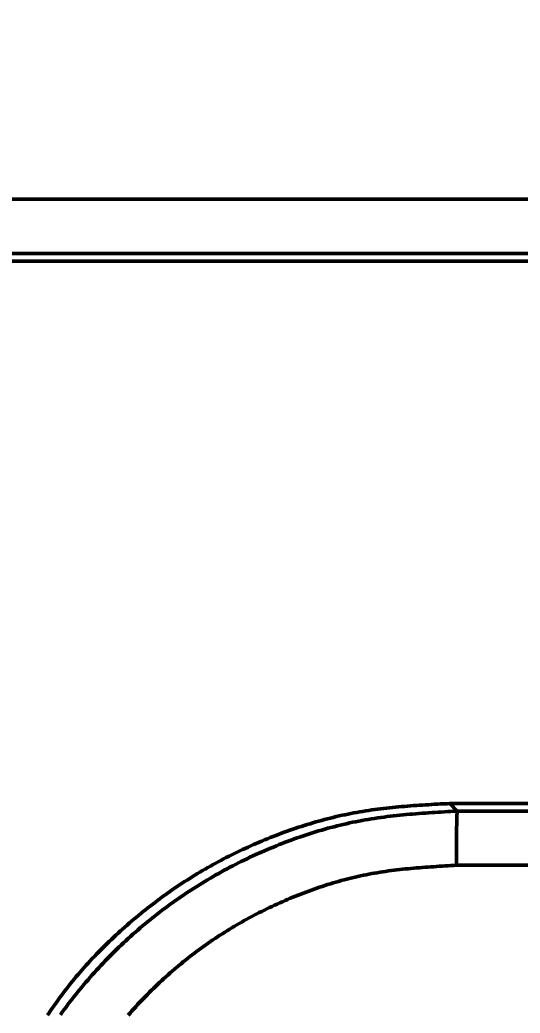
# Model space of a CAD drawing. Header units: millimetres. Extents: x -6033 to 120673, y -4970 to 90533.
# Drawn here: x 87213.34 to 87217.94, y 68792.31 to 68801.46 of the extents above; entities that cross this region are included whole.
import ezdxf
from ezdxf.enums import TextEntityAlignment as Align

# ---------------------------------------------------------------- set-up
doc = ezdxf.new("R2010")
doc.units = ezdxf.units.MM
doc.layers.get('DefPoints').update_dxf_attribs({"color": 250})
for name, color, linetype, lineweight in [('_ACM-A-ANNO-DIMS-c', 2, 'Continuous', 18), ('I-AR$0$I-SCOPE', 252, 'Continuous', 35), ('I-PLAN$0$_ACM-A-WALL-HACH', 251, 'Continuous', 9)]:
    doc.layers.add(name, color=color, linetype=linetype, lineweight=lineweight)
for name, color, linetype in [('I-CEILING$0$I-RCP-AIR', 64, 'Continuous'), ('I-CEILING$0$RC-Hatch【天花填充】', 251, 'Continuous'), ('I-FLOOR$0$I-FC-HATCH', 8, 'Continuous'), ('地坪', 7, 'Continuous'), ('天花', 7, 'Continuous')]:
    doc.layers.add(name, color=color, linetype=linetype)
doc.styles.add('_ACM-G-NOTES', font='arial.ttf')
doc.styles.add('I-CEILING$0$黑体', font='simhei.ttf', dxfattribs={"height": 600})
doc.dimstyles.new('_ACM-DIM-A_50', dxfattribs={"dimscale": 50, "dimtxt": 2.5, "dimasz": 1, "dimexe": 1.5, "dimexo": 1, "dimgap": 1, "dimtad": 1, "dimdec": 0, "dimrnd": 5, "dimzin": 1, "dimdsep": 46, "dimtxsty": '_ACM-G-NOTES', "dimblk": 'ARCHTICK', "dimcen": 2.5, "dimclrd": 256, "dimclre": 256, "dimclrt": 256, "dimadec": 3, "dimazin": 0, "dimtfac": 1, "dimtdec": 0, "dimtix": 1, "dimtmove": 0, "dimatfit": 3, "dimldrblk": 'DOTSMALL', "dimfxl": 5, "dimfxlon": 1, "dimlwd": 18, "dimlwe": 18, "dimarcsym": 0})

# ---------------------------------------------------------------- blocks, each defined once
blk = doc.blocks.new('I-AR')
at = {"layer": 'I-AR$0$I-SCOPE'}
h = blk.add_hatch(dxfattribs=at)
h.set_pattern_fill('ANSI31', color=256, scale=200)
h.paths.add_polyline_path([(63300, 72640), (66630, 72640), (66630, 70889.3826), (90600, 70890), (90600, 66390), (96650, 66390), (96650, 24876.3985), (18340, 24876.3985), (18340, 66390), (48090, 66390), (48090, 72640), (51400, 72640), (51400, 72649.8867), (52869.5, 72649.8867), (52869.5, 72640), (55240, 72640), (55240, 72790), (59460, 72790), (59460, 72640), (61830.5, 72640), (61830.5, 72649.8867), (63300, 72649.8867)], flags=16)
h.paths.add_polyline_path([(7330, 0), (7330, -1770), (11180, -1770), (11180, 0), (18450, 0), (18450, 2900), (27550, 2900), (27550, 18090), (37037.3313, 18090), (37037.3313, 17350), (96200, 17350), (96200, 18120), (114640, 18120), (114640, 84500), (0, 84500), (0, 0)])
blk = doc.blocks.new('I-PLAN')
at = {"layer": 'I-PLAN$0$_ACM-A-WALL-HACH'}
h = blk.add_hatch(dxfattribs=at)
h.set_pattern_fill('ANSI31', color=256, scale=10, angle=45)
h.paths.add_polyline_path([(88260, 70790), (88260, 70890), (88030, 70890), (88030, 70790), (88230, 70790)], flags=17)
h.paths.add_polyline_path([(79671.5459, 69390), (78155, 69390), (78155, 68990), (77955, 68990), (77955, 69590), (79671.5459, 69590)], flags=17)
h.paths.add_polyline_path([(80271.5459, 69390), (80271.5459, 69590), (80780, 69590), (80780, 68990), (80580, 68990), (80580, 69390)], flags=17)
h.paths.add_polyline_path([(74580, 69590), (73930, 69590), (73930, 69390), (74580, 69390)])
h.paths.add_polyline_path([(68780, 69590), (69430, 69590), (69430, 69390), (68780, 69390)])
h.paths.add_polyline_path([(87280, 66490), (87480, 66490), (87480, 66390), (87280, 66390)])
h.paths.add_polyline_path([(82180, 68990), (82180, 69390), (84230, 69390), (84230, 66490), (84430, 66490), (84430, 69390), (85280, 69390), (85280, 69590), (81980, 69590), (81980, 68990)])
h.paths.add_polyline_path([(87480, 67390), (87480, 69390), (88280, 69390), (88280, 69590), (88080, 69590), (86480, 69590), (86480, 69390), (87280, 69390), (87280, 67390)], flags=17)
h.paths.add_polyline_path([(72130, 68170), (72130, 66490), (72330, 66490), (72330, 67870), (73130, 67870), (73130, 68070), (72330, 68070), (72330, 68170)])
h.paths.add_polyline_path([(71230, 68170), (71230, 66390), (71030, 66390), (71030, 67870), (70230, 67870), (70230, 68070), (71030, 68070), (71030, 68170)])
h.paths.add_polyline_path([(72130, 69070), (72330, 69070), (72330, 69390), (73030, 69390), (73030, 69590), (72130, 69590)])
h.paths.add_polyline_path([(71230, 69070), (71030, 69070), (71030, 69390), (70330, 69390), (70330, 69590), (71230, 69590)])
h.paths.add_polyline_path([(67800, 69490), (67830, 69490), (67830, 69590), (67800, 69590)], flags=17)
h.paths.add_polyline_path([(76755, 69590), (75180, 69590), (75180, 69390), (75330, 69390), (75330, 66390), (75530, 66390), (75530, 69390), (76555, 69390), (76555, 68990), (76755, 68990)])
h.paths.add_polyline_path([(68180, 69590), (68180, 69390), (68030, 69390), (68030, 66520), (67780, 66520), (67780, 66390), (67400, 66390), (67400, 66720), (67830, 66720), (67830, 69590)])
edge = h.paths.add_edge_path()
edge.add_line((89860, 70890), (88860, 70890))
edge.add_line((75530, 66520), (84230, 66520))
edge.add_line((75530, 66720), (84230, 66720))
blk = doc.blocks.new('I-CEILING$0$RPK-22-40FSNQS')
at = {"color": 0, "lineweight": 50}
for p, q in [((-346.06994, -98.973762), (-346.06994, -60.109796)), ((-345.569976, -60.10122), (-345.569976, -84.45088)), ((-340.43003, -62.633896), (-340.43003, -60.10122)), ((-339.930126, -60.109796), (-339.930126, -62.642468)), ((-345.5, -98.589986), (-345.5, -60.409584)), ((-340.500006, -62.703898), (-340.500006, -60.409584)), ((-340.500006, -62.703898), (-340.43003, -62.633896))]:
    blk.add_line(p, q, dxfattribs=at)
for points in [[(-339.930126, -62.642468), (-339.93336, -62.642464), (-339.936594, -62.642462), (-339.939828, -62.642458), (-339.943062, -62.642456), (-339.946296, -62.642452), (-339.95276, -62.642444), (-339.95599, -62.642442), (-339.95922, -62.642438), (-339.965676, -62.64243), (-339.972124, -62.642422), (-339.975348, -62.642416), (-339.978568, -62.642412), (-339.981786, -62.642406), (-339.985002, -62.642402), (-339.988216, -62.642396), (-339.991428, -62.64239), (-339.994638, -62.642384), (-339.997844, -62.642378), (-340.001048, -62.64237), (-340.00425, -62.642364), (-340.007448, -62.642356), (-340.010642, -62.642348), (-340.013834, -62.64234), (-340.017022, -62.642332), (-340.020208, -62.642324), (-340.023388, -62.642314), (-340.026566, -62.642304), (-340.02974, -62.642294), (-340.032908, -62.642284), (-340.036074, -62.642272), (-340.039234, -62.64226), (-340.04239, -62.642248), (-340.045542, -62.642236), (-340.048688, -62.642224), (-340.05183, -62.64221), (-340.054966, -62.642196), (-340.058098, -62.642182), (-340.061224, -62.642168), (-340.064346, -62.642152), (-340.06746, -62.642138), (-340.07057, -62.642122), (-340.073672, -62.642106), (-340.07677, -62.642088), (-340.079862, -62.642072), (-340.082946, -62.642054), (-340.086026, -62.642036), (-340.089098, -62.642018), (-340.092162, -62.642), (-340.095222, -62.641982), (-340.098274, -62.641962), (-340.101318, -62.641944), (-340.104356, -62.641924), (-340.107386, -62.641904), (-340.110408, -62.641884), (-340.113424, -62.641862), (-340.11643, -62.641842), (-340.11943, -62.64182), (-340.122422, -62.641798), (-340.125404, -62.641776), (-340.12838, -62.641754), (-340.131346, -62.641732), (-340.134304, -62.641708), (-340.137252, -62.641684), (-340.140192, -62.641662), (-340.143124, -62.641638), (-340.146046, -62.641614), (-340.14896, -62.641588), (-340.151864, -62.641564), (-340.15476, -62.641538), (-340.157644, -62.641514), (-340.16052, -62.641488), (-340.163386, -62.641462), (-340.166242, -62.641434), (-340.16909, -62.641408), (-340.171926, -62.64138), (-340.174752, -62.641354), (-340.177568, -62.641326), (-340.180374, -62.641298), (-340.183168, -62.64127), (-340.185954, -62.64124), (-340.188728, -62.641212), (-340.19149, -62.641182), (-340.194244, -62.641152), (-340.196984, -62.641122), (-340.199714, -62.641092), (-340.202434, -62.641062), (-340.205142, -62.64103), (-340.207838, -62.640998), (-340.210522, -62.640968), (-340.213194, -62.640936), (-340.215856, -62.640902), (-340.218504, -62.64087), (-340.221142, -62.640838), (-340.223766, -62.640804), (-340.226378, -62.64077), (-340.228978, -62.640736), (-340.231566, -62.640702), (-340.23414, -62.640668), (-340.236702, -62.640634), (-340.239252, -62.640598), (-340.241788, -62.640562), (-340.244312, -62.640528), (-340.246824, -62.640492), (-340.24932, -62.640456), (-340.251804, -62.64042), (-340.254276, -62.640382), (-340.256732, -62.640346), (-340.259176, -62.640308), (-340.261606, -62.640272), (-340.264022, -62.640234), (-340.266424, -62.640196), (-340.268812, -62.640158), (-340.271188, -62.64012), (-340.273548, -62.640082), (-340.275892, -62.640042), (-340.278224, -62.640004), (-340.280542, -62.639964), (-340.282844, -62.639926), (-340.28513, -62.639886), (-340.287404, -62.639846), (-340.289662, -62.639806), (-340.291904, -62.639766), (-340.29413, -62.639726), (-340.296342, -62.639684), (-340.29854, -62.639644), (-340.30072, -62.639602), (-340.302886, -62.639562), (-340.305036, -62.63952), (-340.30717, -62.639478), (-340.309288, -62.639436), (-340.31139, -62.639392), (-340.313476, -62.63935), (-340.315546, -62.639306), (-340.3176, -62.639264), (-340.319636, -62.63922), (-340.321656, -62.639176), (-340.32366, -62.639132), (-340.325648, -62.639086), (-340.32762, -62.639042), (-340.329572, -62.638996), (-340.33151, -62.63895), (-340.33343, -62.638904), (-340.335332, -62.638858), (-340.337218, -62.638812), (-340.339086, -62.638764), (-340.340936, -62.638716), (-340.342768, -62.638668), (-340.344584, -62.63862), (-340.346382, -62.638572), (-340.34816, -62.638522), (-340.349922, -62.638472), (-340.351666, -62.638424), (-340.353394, -62.638374), (-340.355102, -62.638324), (-340.356792, -62.638272), (-340.358466, -62.638222), (-340.36012, -62.638172), (-340.361758, -62.638122), (-340.363378, -62.63807), (-340.36498, -62.63802), (-340.366564, -62.63797), (-340.36813, -62.637918), (-340.36968, -62.637868), (-340.37121, -62.637818), (-340.372724, -62.637768), (-340.37422, -62.637718), (-340.375696, -62.637668), (-340.377156, -62.637618), (-340.3786, -62.637568), (-340.380024, -62.637518), (-340.38143, -62.63747), (-340.38282, -62.637422), (-340.38419, -62.637374), (-340.385544, -62.637326), (-340.38688, -62.637278), (-340.388198, -62.637232), (-340.389498, -62.637186), (-340.390712, -62.637142), (-340.39191, -62.6371), (-340.393092, -62.637056), (-340.394258, -62.637014), (-340.395408, -62.636972), (-340.396542, -62.63693), (-340.39766, -62.636886), (-340.398762, -62.636844), (-340.399848, -62.6368), (-340.400918, -62.636756), (-340.401972, -62.63671), (-340.40301, -62.636664), (-340.40403, -62.636618), (-340.405036, -62.63657), (-340.406026, -62.636522), (-340.407, -62.636472), (-340.407958, -62.63642), (-340.4089, -62.636368), (-340.409824, -62.636314), (-340.410734, -62.636258), (-340.411628, -62.6362), (-340.412504, -62.63614), (-340.413366, -62.636078), (-340.41421, -62.636014), (-340.41504, -62.635946), (-340.415852, -62.635878), (-340.41665, -62.635806), (-340.41743, -62.635732), (-340.418194, -62.635656), (-340.418944, -62.635576), (-340.419362, -62.63553), (-340.419778, -62.635482), (-340.420188, -62.635434), (-340.420592, -62.635384), (-340.420992, -62.635334), (-340.421388, -62.635282), (-340.42178, -62.63523), (-340.422168, -62.635178), (-340.422552, -62.635124), (-340.422932, -62.63507), (-340.423308, -62.635016), (-340.42368, -62.63496), (-340.424052, -62.634904), (-340.424418, -62.634848), (-340.424782, -62.63479), (-340.425144, -62.634734), (-340.425504, -62.634676), (-340.42586, -62.634618), (-340.426214, -62.634558), (-340.426568, -62.6345), (-340.426918, -62.63444), (-340.427268, -62.63438), (-340.427964, -62.63426), (-340.42831, -62.6342), (-340.428654, -62.63414), (-340.428998, -62.634078), (-340.429342, -62.634018), (-340.429686, -62.633956), (-340.43003, -62.633896)], [(-338.552014, -66.291198), (-338.57588, -66.273982), (-338.599636, -66.256608), (-338.623276, -66.239076), (-338.6468, -66.221386), (-338.67021, -66.20354), (-338.693502, -66.18554), (-338.716676, -66.167386), (-338.73973, -66.14908), (-338.762666, -66.130622), (-338.785482, -66.112012), (-338.808174, -66.093252), (-338.830744, -66.074342), (-338.853192, -66.055284), (-338.875514, -66.03608), (-338.897712, -66.016728), (-338.919784, -65.997232), (-338.941728, -65.977592), (-338.963544, -65.957808), (-338.98523, -65.937882), (-339.006786, -65.917814), (-339.028212, -65.897606), (-339.049506, -65.877258), (-339.070668, -65.856772), (-339.091696, -65.836148), (-339.112588, -65.815388), (-339.133346, -65.79449), (-339.153966, -65.77346), (-339.17445, -65.752294), (-339.194794, -65.730996), (-339.214998, -65.709566), (-339.235064, -65.688006), (-339.254986, -65.666314), (-339.274768, -65.644494), (-339.294406, -65.622544), (-339.313898, -65.600468), (-339.333246, -65.578266), (-339.352448, -65.555938), (-339.371502, -65.533486), (-339.390408, -65.51091), (-339.409166, -65.48821), (-339.427774, -65.46539), (-339.44623, -65.442448), (-339.464534, -65.419388), (-339.482684, -65.396206), (-339.500682, -65.372908), (-339.518524, -65.349494), (-339.536212, -65.325962), (-339.55374, -65.302316), (-339.571112, -65.278556), (-339.588326, -65.254682), (-339.60538, -65.230694), (-339.622272, -65.206596), (-339.639004, -65.182388), (-339.655572, -65.15807), (-339.671978, -65.133644), (-339.688218, -65.10911), (-339.704294, -65.08447), (-339.720206, -65.059722), (-339.735954, -65.034872), (-339.751536, -65.009918), (-339.766954, -64.984862), (-339.782208, -64.959706), (-339.797296, -64.934448), (-339.81222, -64.909092), (-339.82698, -64.88364), (-339.841574, -64.85809), (-339.856004, -64.832444), (-339.87027, -64.806704), (-339.884372, -64.780872), (-339.898308, -64.754948), (-339.91208, -64.728932), (-339.925688, -64.702828), (-339.93913, -64.676634), (-339.952408, -64.650354), (-339.965522, -64.623986), (-339.97847, -64.597534), (-339.991254, -64.570996), (-340.003874, -64.544376), (-340.016328, -64.517676), (-340.02862, -64.490894), (-340.040744, -64.464032), (-340.052706, -64.437092), (-340.064502, -64.410074), (-340.076134, -64.38298), (-340.087602, -64.35581), (-340.098904, -64.328568), (-340.110038, -64.301252), (-340.121002, -64.273866), (-340.131796, -64.246408), (-340.142412, -64.218882), (-340.152852, -64.191286), (-340.163112, -64.163626), (-340.17319, -64.135898), (-340.183082, -64.108106), (-340.192788, -64.080252), (-340.202302, -64.052336), (-340.211624, -64.024358), (-340.22075, -63.996322), (-340.229678, -63.968226), (-340.238406, -63.940074), (-340.246932, -63.911866), (-340.255252, -63.883604), (-340.263362, -63.855288), (-340.271264, -63.826918), (-340.278952, -63.798498), (-340.286424, -63.77003), (-340.293678, -63.74151), (-340.30071, -63.712946), (-340.30752, -63.684334), (-340.314104, -63.655676), (-340.320458, -63.626976), (-340.326582, -63.598232), (-340.332474, -63.569446), (-340.338128, -63.540622), (-340.343544, -63.511758), (-340.34872, -63.482854), (-340.353662, -63.453916), (-340.35838, -63.424942), (-340.362882, -63.395934), (-340.367172, -63.366894), (-340.371264, -63.33782), (-340.37516, -63.308718), (-340.378874, -63.279586), (-340.382408, -63.250426), (-340.385776, -63.22124), (-340.388982, -63.192028), (-340.392034, -63.162794), (-340.394942, -63.133534), (-340.397714, -63.104256), (-340.400356, -63.074956), (-340.40288, -63.045638), (-340.405288, -63.0163), (-340.407594, -62.986948), (-340.409802, -62.95758), (-340.411922, -62.928198), (-340.413962, -62.898804), (-340.41593, -62.869398), (-340.417832, -62.839982), (-340.41968, -62.810558), (-340.421478, -62.781126), (-340.423236, -62.751688), (-340.424964, -62.722244), (-340.426666, -62.692796), (-340.428352, -62.663348), (-340.43003, -62.633896)], [(-338.548358, -66.408906), (-338.571422, -66.393602), (-338.594386, -66.378156), (-338.617246, -66.36256), (-338.64, -66.346812), (-338.662642, -66.330902), (-338.685168, -66.314824), (-338.707574, -66.298576), (-338.729858, -66.28215), (-338.752016, -66.265548), (-338.774052, -66.248772), (-338.795962, -66.231826), (-338.81775, -66.21471), (-338.839414, -66.197428), (-338.860956, -66.179982), (-338.882372, -66.162376), (-338.903668, -66.14461), (-338.924838, -66.126688), (-338.945888, -66.108612), (-338.966814, -66.090384), (-338.987616, -66.072008), (-339.008298, -66.053486), (-339.028856, -66.034818), (-339.049292, -66.01601), (-339.069606, -65.997062), (-339.089798, -65.977978), (-339.109868, -65.958758), (-339.129816, -65.939408), (-339.149644, -65.919928), (-339.169348, -65.90032), (-339.188934, -65.880588), (-339.208396, -65.860736), (-339.227738, -65.840762), (-339.246958, -65.820672), (-339.266058, -65.800468), (-339.285038, -65.78015), (-339.303896, -65.759724), (-339.322634, -65.73919), (-339.341252, -65.718552), (-339.359748, -65.697808), (-339.378122, -65.67696), (-339.396374, -65.656008), (-339.4145, -65.634954), (-339.4325, -65.613796), (-339.450374, -65.592536), (-339.46812, -65.571174), (-339.485738, -65.549708), (-339.503228, -65.528144), (-339.520586, -65.506476), (-339.537812, -65.484708), (-339.554906, -65.46284), (-339.571868, -65.440872), (-339.588694, -65.418806), (-339.605384, -65.396638), (-339.621938, -65.374374), (-339.638356, -65.35201), (-339.654634, -65.329548), (-339.670772, -65.306988), (-339.686772, -65.28433), (-339.702628, -65.261576), (-339.718342, -65.238726), (-339.733914, -65.215778), (-339.74934, -65.192736), (-339.76462, -65.169598), (-339.779754, -65.146366), (-339.794742, -65.123038), (-339.80958, -65.099616), (-339.824268, -65.0761), (-339.838806, -65.05249), (-339.853194, -65.028788), (-339.86743, -65.004994), (-339.881518, -64.981112), (-339.895454, -64.957138), (-339.90924, -64.933076), (-339.922878, -64.908928), (-339.936364, -64.884694), (-339.9497, -64.860374), (-339.962888, -64.83597), (-339.975926, -64.811484), (-339.988814, -64.786916), (-340.001554, -64.762268), (-340.014142, -64.73754), (-340.026584, -64.712732), (-340.038874, -64.687848), (-340.051018, -64.662888), (-340.06301, -64.637852), (-340.074856, -64.61274), (-340.086552, -64.587556), (-340.0981, -64.562302), (-340.1095, -64.536974), (-340.12075, -64.511578), (-340.131854, -64.486112), (-340.142808, -64.460578), (-340.153616, -64.434978), (-340.164274, -64.409312), (-340.174786, -64.383582), (-340.18515, -64.357788), (-340.195366, -64.331932), (-340.205434, -64.306014), (-340.215354, -64.280036), (-340.22512, -64.253998), (-340.234732, -64.227902), (-340.244188, -64.201748), (-340.253484, -64.175538), (-340.262622, -64.149272), (-340.271594, -64.122952), (-340.280402, -64.096578), (-340.289042, -64.070152), (-340.297512, -64.043674), (-340.30581, -64.017146), (-340.313932, -63.990568), (-340.32188, -63.96394), (-340.329646, -63.937266), (-340.337234, -63.910546), (-340.344636, -63.883778), (-340.351854, -63.856968), (-340.358884, -63.830112), (-340.365724, -63.803214), (-340.372372, -63.776274), (-340.378824, -63.749294), (-340.38508, -63.722274), (-340.391138, -63.695214), (-340.396994, -63.668118), (-340.402646, -63.640984), (-340.408092, -63.613814), (-340.413332, -63.58661), (-340.41836, -63.559372), (-340.423176, -63.5321), (-340.427778, -63.504798), (-340.432172, -63.477464), (-340.436368, -63.4501), (-340.440368, -63.422708), (-340.444184, -63.395288), (-340.44782, -63.36784), (-340.451284, -63.340368), (-340.454584, -63.31287), (-340.457726, -63.28535), (-340.460716, -63.257808), (-340.463566, -63.230244), (-340.466278, -63.20266), (-340.468862, -63.175056), (-340.471324, -63.147434), (-340.47367, -63.119796), (-340.47591, -63.092142), (-340.47805, -63.064472), (-340.480096, -63.036788), (-340.482058, -63.009092), (-340.48394, -62.981384), (-340.48575, -62.953666), (-340.487496, -62.925938), (-340.489186, -62.898202), (-340.490824, -62.870458), (-340.49242, -62.842708), (-340.49398, -62.814952), (-340.495512, -62.787192), (-340.497022, -62.75943), (-340.498516, -62.731664), (-340.500006, -62.703898)], [(-339.930126, -62.642468), (-339.928636, -62.668648), (-339.92714, -62.694828), (-339.92563, -62.721006), (-339.924096, -62.74718), (-339.922536, -62.77335), (-339.92094, -62.799512), (-339.9193, -62.82567), (-339.91761, -62.85182), (-339.915862, -62.87796), (-339.914052, -62.90409), (-339.912168, -62.930208), (-339.910206, -62.956314), (-339.90816, -62.982408), (-339.90602, -63.008486), (-339.903778, -63.034548), (-339.90143, -63.060594), (-339.898968, -63.086622), (-339.896384, -63.112632), (-339.893672, -63.13862), (-339.890824, -63.164588), (-339.887832, -63.190532), (-339.884692, -63.216454), (-339.881392, -63.24235), (-339.87793, -63.26822), (-339.874294, -63.294064), (-339.87048, -63.31988), (-339.86648, -63.345668), (-339.862288, -63.371424), (-339.857896, -63.39715), (-339.853296, -63.422842), (-339.848482, -63.4485), (-339.843456, -63.474124), (-339.83822, -63.499714), (-339.832778, -63.525264), (-339.827128, -63.550778), (-339.821276, -63.576252), (-339.815224, -63.601686), (-339.808972, -63.62708), (-339.802524, -63.652432), (-339.795882, -63.677738), (-339.789048, -63.703002), (-339.782026, -63.72822), (-339.774814, -63.753392), (-339.767418, -63.778514), (-339.75984, -63.80359), (-339.752082, -63.828616), (-339.744144, -63.85359), (-339.736032, -63.878512), (-339.727744, -63.903382), (-339.719286, -63.928198), (-339.71066, -63.952958), (-339.701866, -63.977664), (-339.692908, -64.002312), (-339.683788, -64.0269), (-339.674506, -64.05143), (-339.665068, -64.0759), (-339.655474, -64.100308), (-339.645728, -64.124654), (-339.63583, -64.148936), (-339.625784, -64.173152), (-339.615592, -64.197304), (-339.605252, -64.221388), (-339.594766, -64.245406), (-339.584134, -64.269354), (-339.573356, -64.293232), (-339.56243, -64.31704), (-339.55136, -64.340776), (-339.540142, -64.364438), (-339.528778, -64.388028), (-339.517268, -64.411542), (-339.505612, -64.434982), (-339.493808, -64.458344), (-339.48186, -64.481628), (-339.469764, -64.504832), (-339.457522, -64.527958), (-339.445136, -64.551004), (-339.432602, -64.573966), (-339.41992, -64.596846), (-339.407094, -64.619644), (-339.394122, -64.642356), (-339.381002, -64.664982), (-339.367738, -64.68752), (-339.354326, -64.709972), (-339.340768, -64.732334), (-339.327066, -64.754608), (-339.313216, -64.77679), (-339.29922, -64.798882), (-339.285078, -64.820878), (-339.270788, -64.842784), (-339.256354, -64.864592), (-339.241774, -64.886306), (-339.227048, -64.907924), (-339.212178, -64.929442), (-339.197164, -64.950864), (-339.182008, -64.972186), (-339.16671, -64.993408), (-339.15127, -65.01453), (-339.13569, -65.03555), (-339.119972, -65.056468), (-339.104114, -65.077282), (-339.088118, -65.097992), (-339.071986, -65.118598), (-339.055718, -65.139098), (-339.039316, -65.15949), (-339.022778, -65.179776), (-339.006108, -65.199954), (-338.989304, -65.220022), (-338.97237, -65.23998), (-338.955304, -65.259828), (-338.938108, -65.279564), (-338.920784, -65.299188), (-338.903332, -65.318698), (-338.88575, -65.338096), (-338.868044, -65.357378), (-338.850212, -65.376544), (-338.832254, -65.395594), (-338.814172, -65.414526), (-338.795968, -65.43334), (-338.77764, -65.452036), (-338.759192, -65.470612), (-338.740624, -65.489066), (-338.721934, -65.5074), (-338.703126, -65.52561), (-338.6842, -65.543698), (-338.665158, -65.561662), (-338.645998, -65.5795), (-338.626722, -65.597214), (-338.607332, -65.6148), (-338.587828, -65.632258), (-338.56821, -65.64959), (-338.54848, -65.66679)]]:
    blk.add_lwpolyline(points, dxfattribs=at)
blk = doc.blocks.new('I-CEILING')
at = {"layer": 'I-CEILING$0$RC-Hatch【天花填充】'}
h = blk.add_hatch(dxfattribs=at)
h.set_pattern_fill('_USER', color=256, scale=600, double=1, pattern_type=0)
h.set_pattern_definition([(0, (81980, 70481.47), (0, 600), []), (90, (81980, 70481.47), (-600, 4e-14), [])])
h.paths.add_polyline_path([(84430, 69390), (85280, 69390), (85280, 69590), (81980, 69590), (81980, 69090), (80780, 69090), (80780, 69590), (77955, 69590), (77955, 69090), (76755, 69090), (76755, 69590), (66630, 69590), (66630, 70790), (88030, 70790), (88030, 69590), (86480, 69590), (86480, 69390), (87280, 69390), (87280, 66390), (85430, 66390), (85430, 66490), (84430, 66490)])
at = {"layer": 'I-CEILING$0$I-RCP-AIR', "rotation": 269.9999999882699}
blk.add_blockref('I-CEILING$0$RPK-22-40FSNQS', (87280, 68453.7376, 3000), dxfattribs=at)
at = {"layer": 'I-CEILING$0$I-RCP-AIR', "style": 'I-CEILING$0$黑体'}
for tag, p in [('R', (61966.3576, 71748.9047)), ('R', (61966.3576, 66925.2355)), ('R', (51736.0679, 63924.766)), ('R', (62976.0679, 63924.766)), ('S', (56433.5915, 63065))]:
    blk.add_attdef(tag, text='', height=100, dxfattribs=at).set_placement(p, align=Align.MIDDLE_CENTER)
blk = doc.blocks.new('I-FLOOR')
at = {"layer": 'I-FLOOR$0$I-FC-HATCH'}
h = blk.add_hatch(dxfattribs=at)
h.set_pattern_fill('_USER', color=256, scale=600, double=1, pattern_type=0)
h.set_pattern_definition([(0, (85280, 69590), (0, 600), []), (90, (85280, 69590), (-600, 4e-14), [])])
h.paths.add_polyline_path([(84430, 69390), (85280, 69390), (85280, 69590), (81980, 69590), (81980, 69090), (80780, 69090), (80780, 69590), (77955, 69590), (77955, 69090), (76755, 69090), (76755, 69590), (66630, 69590), (66630, 70790), (88030, 70790), (88030, 69590), (86480, 69590), (86480, 69390), (87280, 69390), (87280, 66390), (85430, 66390), (85430, 66490), (84430, 66490)])
blk = doc.blocks.new('_ArchTick')
at = {"color": 0, "linetype": 'ByBlock', "const_width": 0.15}
blk.add_lwpolyline([(-0.5, -0.5), (0.5, 0.5)], dxfattribs=at)
blk = doc.blocks.new('*D236')
at = {"layer": '_ACM-A-ANNO-DIMS-c', "lineweight": 18, "transparency": 16777216}
for p, q in [((86747.2605, 69390), (86422.2605, 69390)), ((86497.2605, 67926.5), (86497.2605, 69390)), ((86747.2605, 67926.5), (86422.2605, 67926.5))]:
    blk.add_line(p, q, dxfattribs=at)
at = {"layer": 'DefPoints', "color": 0, "transparency": 16777216}
for p in [(86497.2605, 69390), (87342.0504, 69390), (87342.0504, 67926.5)]:
    blk.add_point(p, dxfattribs=at)
at = {"layer": '_ACM-A-ANNO-DIMS-c', "lineweight": 18, "transparency": 16777216, "xscale": 50, "yscale": 50, "zscale": 50}
for p, rotation in [((86497.2605, 69390), 90), ((86497.2605, 67926.5), 270)]:
    blk.add_blockref('_ArchTick', p, dxfattribs=dict(at, rotation=rotation))
at = {"layer": '_ACM-A-ANNO-DIMS-c', "transparency": 16777216, "insert": (86383.4389, 68658.25), "char_height": 125, "attachment_point": 5, "rotation": 90, "style": '_ACM-G-NOTES'}
blk.add_mtext('1465', dxfattribs=at)
blk = doc.blocks.new('_DotSmall')
at = {"color": 0, "linetype": 'ByBlock', "const_width": 0.5}
blk.add_lwpolyline([(-0.0625, 0, 1), (0.0625, 0, 1)], format="xyb", close=True, dxfattribs=at)

msp = doc.modelspace()

# ---------------------------------------------------------------- block references
for name in ['I-AR', 'I-PLAN']:
    msp.add_blockref(name, (0, 0))

# ---------------------------------------------------------------- next in the draw order: block references
at = {"layer": '天花'}
msp.add_blockref('I-CEILING', (0, 0), dxfattribs=at)

# ---------------------------------------------------------------- next in the draw order: block references
at = {"layer": '地坪'}
msp.add_blockref('I-FLOOR', (0, 0), dxfattribs=at)

# ---------------------------------------------------------------- next in the draw order: dimensions: what is measured, and where the dimension line sits
at = {"layer": '_ACM-A-ANNO-DIMS-c'}
dim = msp.add_linear_dim(base=(86497.2605113248, 69390.0000000003), p1=(87342.0503664759, 67926.5), p2=(87342.0503664759, 69390.0000000003), angle=90, dimstyle='_ACM-DIM-A_50', override={"dimzin": 8}, dxfattribs=at)
dim.commit()
dim.dimension.update_dxf_attribs({"geometry": '*D236', "text_midpoint": (86383.4388878596, 68658.2500000001)})

doc.saveas('drawing.dxf')
